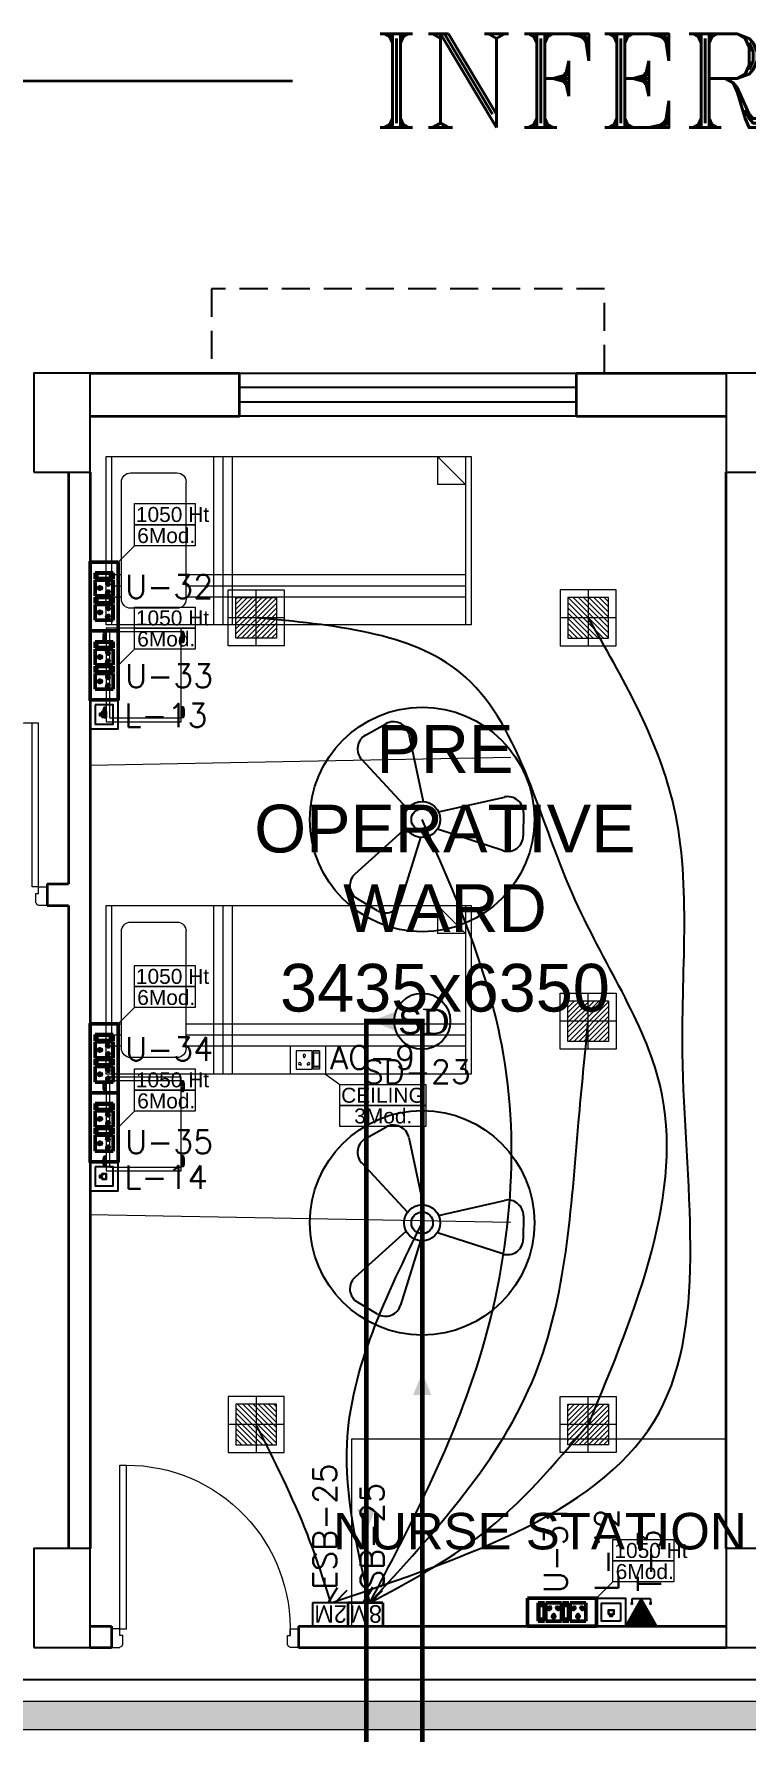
# Model space of a CAD drawing. Header units: millimetres. Extents: x 1327414 to 2124380, y -346496 to -91575.
# Drawn here: x 1473102 to 1476903, y -197319 to -188251 of the extents above; entities that cross this region are included whole.
import ezdxf

# ---------------------------------------------------------------- set-up
doc = ezdxf.new("R2010")
doc.units = ezdxf.units.MM
doc.header["$LTSCALE"] = 600
doc.header["$MEASUREMENT"] = 0
doc.header["$PDMODE"] = 35
for name, pattern in [('1', [0]), ('CONTINU', [0]), ('DASHED2', [0.375, 0.25, -0.125]), ('HIDDEN', [0.375, 0.25, -0.125])]:
    doc.linetypes.add(name, pattern=pattern)
for name, color, linetype in [('24W RAW POWER', 1, 'Continuous'), ('24W UPS POWER LIGHT', 5, 'Continuous'), ('col', 5, 'Continuous'), ('ELE-1200MM CEILINGFAN', 6, 'Continuous'), ('ELE-2M UPS P.SB', 3, 'Continuous'), ('ELE-LIGHTING TEXT', 7, 'Continuous'), ('ELE-TEL POINT', 4, 'Continuous'), ('ELE.LAN POINT', 3, 'Continuous'), ('Lines', 7, 'Continuous'), ('TEXT', 6, 'Continuous'), ('wall', 1, 'Continuous'), ('Window', 4, 'Continuous')]:
    doc.layers.add(name, color=color, linetype=linetype)
doc.layers.add('CFT_LOOPING', color=7, linetype='1', lineweight=0, true_color=0xd6d600)
doc.layers.add('ELE-6A AC SOCKET', color=7, linetype='Continuous', lineweight=0, true_color=0x00ceb6)
for name, color, linetype, lineweight in [('D.F', 251, 'Continuous', 5), ('DOOR', 144, 'Continuous', 13), ('ELE-24W EMERGENCY  LED LIGHT', 5, 'Continuous', 18), ('ELE-24W LED LIGHT', 1, 'Continuous', 18), ('ELE-8M RAW P.SB', 40, 'Continuous', 35), ('ELE. 2N0S OF 6-16 UPS SOCKETS', 191, 'Continuous', 15), ('FA-BELOW SMOKE DERECTOR', 1, 'Continuous', 25), ('FA-FIRE TEXT', 7, 'Continuous', 0), ('FA-SMOKE DETECTOR', 191, 'Continuous', 15), ('FA-ZONE-1 CABLE', 6, 'Continuous', 15), ('furniture', 30, 'Continuous', 9), ('LV-CABLE TRAY', 4, 'Continuous', 9), ('P-Wall', 8, 'Continuous', 35)]:
    doc.layers.add(name, color=color, linetype=linetype, lineweight=lineweight)
doc.layers.add('ELE-LIGHTING WIRING', color=7, linetype='Continuous', true_color=0x63d7b6)
doc.styles.add('ARIAL', font='')
doc.styles.add('PDF Times New Roman', font='')
doc.styles.add('ROMANS', font='romans.shx')
doc.styles.add('ROMANT', font='romant.shx')
doc.styles.get("Standard").update_dxf_attribs({"font": ''})
doc.styles.get('ARIAL').set_extended_font_data('Arial')
doc.styles.get('PDF Times New Roman').set_extended_font_data('Times New Roman')
doc.styles.get('Standard').set_extended_font_data('Stylus BT')
doc.linetypes.add('ZIGZAG', pattern='A,0.0001,-0.2,[131,ltypeshp.shx,S=0.2,R=0,X=-0.2,Y=0],-0.4,[131,ltypeshp.shx,S=0.2,R=180,X=0.2,Y=0],-0.2', length=0.8001)
doc.dimstyles.get("Standard").update_dxf_attribs({"dimscale": 1.5, "dimtxt": 150, "dimasz": 150, "dimexe": 100, "dimexo": 100, "dimgap": 0.25, "dimtad": 0, "dimdec": 0, "dimzin": 0, "dimdsep": 46, "dimtxsty": 'ARIAL', "dimcen": 0.09, "dimdle": 100, "dimclrd": 7, "dimclre": 7, "dimclrt": 7, "dimadec": 0, "dimazin": 0, "dimtfac": 1, "dimtdec": 0, "dimtofl": 0, "dimtmove": 0, "dimatfit": 3, "dimfxl": 1, "dimtolj": 1, "dimtzin": 0, "dimarcsym": 0})

# ---------------------------------------------------------------- blocks, each defined once
blk = doc.blocks.new('A$C45A5314D')
at = {"layer": 'furniture', "color": 8, "ltscale": 0.75}
for p, q in [((-1962.2, 946.4), (-1950, 946.4)), ((-1962.2, 946.4), (-1962.2, 887.3)), ((-1962.2, 945.5), (-1950, 945.5)), ((-1962.2, 944.4), (-1950, 944.4)), ((-1962.2, 943.2), (-1950, 943.2)), ((-1962.2, 941.5), (-1950, 941.5)), ((-1962.2, 939.2), (-1950, 939.2)), ((-1962.2, 936.2), (-1950, 936.2)), ((-1962.2, 932), (-1950, 932)), ((-1962.2, 927.1), (-1950, 927.1)), ((-1962.2, 920.9), (-1950, 920.9)), ((-1962.2, 912.9), (-1950, 912.9)), ((-1950, 467.5), (-1950, 967.5)), ((-1950, 967.5), (-1550, 967.5)), ((-1930.3, 947.8), (-1930.3, 487.2)), ((-1930.3, 947.8), (-1550, 947.8)), ((-1550, 967.5), (-1550, 467.5)), ((-1537.8, 946.4), (-1550, 946.4)), ((-1537.8, 945.5), (-1550, 945.5)), ((-1537.8, 944.4), (-1550, 944.4)), ((-1537.8, 943.2), (-1550, 943.2)), ((-1537.8, 941.5), (-1550, 941.5)), ((-1537.8, 939.2), (-1550, 939.2)), ((-1537.8, 936.2), (-1550, 936.2)), ((-1537.8, 932), (-1550, 932)), ((-1537.8, 927.1), (-1550, 927.1)), ((-1537.8, 920.9), (-1550, 920.9)), ((-1537.8, 912.9), (-1550, 912.9)), ((-1537.8, 946.4), (-1537.8, 887.3)), ((-1962.2, 906.7), (-1950, 906.7)), ((-1962.2, 901.8), (-1950, 901.8)), ((-1962.2, 897.6), (-1950, 897.6)), ((-1962.2, 894.6), (-1950, 894.6)), ((-1962.2, 892.3), (-1950, 892.3)), ((-1962.2, 890.6), (-1950, 890.6)), ((-1962.2, 889.4), (-1950, 889.4)), ((-1962.2, 888.2), (-1950, 888.2)), ((-1962.2, 887.3), (-1950, 887.3)), ((-1537.8, 906.7), (-1550, 906.7)), ((-1537.8, 901.8), (-1550, 901.8)), ((-1537.8, 897.6), (-1550, 897.6)), ((-1537.8, 894.6), (-1550, 894.6)), ((-1537.8, 892.3), (-1550, 892.3)), ((-1537.8, 890.6), (-1550, 890.6)), ((-1537.8, 889.4), (-1550, 889.4)), ((-1537.8, 888.2), (-1550, 888.2)), ((-1537.8, 887.3), (-1550, 887.3)), ((-1962.2, 545.4), (-1950, 545.4)), ((-1962.2, 545.4), (-1962.2, 486.3)), ((-1962.2, 544.5), (-1950, 544.5)), ((-1537.8, 545.4), (-1550, 545.4)), ((-1537.8, 544.5), (-1550, 544.5)), ((-1537.8, 545.4), (-1537.8, 486.3)), ((-1962.2, 543.4), (-1950, 543.4)), ((-1962.2, 542.2), (-1950, 542.2)), ((-1962.2, 540.4), (-1950, 540.4)), ((-1962.2, 538.1), (-1950, 538.1)), ((-1962.2, 535.2), (-1950, 535.2)), ((-1962.2, 531), (-1950, 531)), ((-1962.2, 526.1), (-1950, 526.1)), ((-1962.2, 519.9), (-1950, 519.9)), ((-1962.2, 511.9), (-1950, 511.9)), ((-1962.2, 505.7), (-1950, 505.7)), ((-1962.2, 500.7), (-1950, 500.7)), ((-1962.2, 496.6), (-1950, 496.6)), ((-1962.2, 493.6), (-1950, 493.6)), ((-1962.2, 491.3), (-1950, 491.3)), ((-1962.2, 489.6), (-1950, 489.6)), ((-1962.2, 488.4), (-1950, 488.4)), ((-1962.2, 487.2), (-1950, 487.2)), ((-1962.2, 486.3), (-1950, 486.3)), ((-1962.2, 486.3), (-1950, 486.3)), ((-1550, 467.5), (-1950, 467.5)), ((-1550, 487.2), (-1930.3, 487.2)), ((-1537.8, 543.4), (-1550, 543.4)), ((-1537.8, 542.2), (-1550, 542.2)), ((-1537.8, 540.4), (-1550, 540.4)), ((-1537.8, 538.1), (-1550, 538.1)), ((-1537.8, 535.2), (-1550, 535.2)), ((-1537.8, 531), (-1550, 531)), ((-1537.8, 526.1), (-1550, 526.1)), ((-1537.8, 519.9), (-1550, 519.9)), ((-1537.8, 511.9), (-1550, 511.9)), ((-1537.8, 505.7), (-1550, 505.7)), ((-1537.8, 500.7), (-1550, 500.7)), ((-1537.8, 496.6), (-1550, 496.6)), ((-1537.8, 493.6), (-1550, 493.6)), ((-1537.8, 491.3), (-1550, 491.3)), ((-1537.8, 489.6), (-1550, 489.6)), ((-1537.8, 488.4), (-1550, 488.4)), ((-1537.8, 487.2), (-1550, 487.2)), ((-1537.8, 486.3), (-1550, 486.3))]:
    blk.add_line(p, q, dxfattribs=at)
at = {"layer": 'furniture', "color": 8}
for p, q in [((0, 450), (-1950, 450)), ((-1950, 450), (-1950, -450)), ((-1920.5, 450), (-1920.5, -450)), ((-1376.5, -450), (-1376.5, 450)), ((-1326.5, -450), (-1326.5, 450)), ((-1276.5, -450), (-1276.5, 450)), ((-29.5, -450), (-29.5, 450)), ((0, -450), (0, 450)), ((-1920.5, 300), (-1869, 300)), ((-1869, 312.7), (-1869, -312.7)), ((-1572.3, 361.9), (-1819.8, 361.9)), ((-1523.1, 312.7), (-1523.1, -312.7)), ((-1523.1, 300), (-29.5, 300)), ((-1920.5, 240.9), (-1869, 240.9)), ((-1920.5, 181.9), (-1869, 181.9)), ((-1523.1, 240.9), (-29.5, 240.9)), ((-1523.1, 181.9), (-29.5, 181.9)), ((-1819.8, -361.9), (-1572.3, -361.9)), ((-179.5, -450), (-29.5, -300)), ((-179.5, -450), (-179.5, -300)), ((-29.5, -300), (-179.5, -300)), ((-1950, -450), (0, -450))]:
    blk.add_line(p, q, dxfattribs=at)
at = {"layer": 'furniture', "color": 8, "ltscale": 0.75}
for centre, start, end in [((-1876, 916.9), 161.07537, 198.92466), ((-1624, 916.9), 341.07537, 18.92466), ((-1876, 515.9), 161.07537, 198.92466), ((-1624, 515.9), 341.07537, 18.92466)]:
    blk.add_arc(centre, 91.1, start, end, dxfattribs=at)
at = {"layer": 'furniture', "color": 8}
for centre, start, end in [((-1819.8, 312.7), 90.00001, 180.00001), ((-1572.3, 312.7), 0.00001, 90.00001), ((-1819.8, -312.7), 180.00001, 270.00001), ((-1572.3, -312.7), 270.00001, 0.00001)]:
    blk.add_arc(centre, 49.2, start, end, dxfattribs=at)
blk = doc.blocks.new('A$C19B8274B')
at = {"layer": 'DOOR'}
blk.add_line((-45, 925), (-80, 925), dxfattribs=at)
at = {"layer": 'DOOR', "color": 8}
for p, q in [((-80, 50), (-80, 925)), ((-45, 50), (-45, 925)), ((-45, 50), (-80, 50)), ((-955, -50), (-955, -47.5)), ((-940, -35), (-942.5, -35)), ((-60, -35), (-57.5, -35)), ((-45, -50), (-45, -47.5))]:
    blk.add_line(p, q, dxfattribs=at)
for points in [[(-940, 15), (-955, 15), (-955, 50), (-1000, 50), (-1000, -50), (-955, -50)], [(-940, -35), (-940, 15)], [(-60, 15), (-45, 15), (-45, 50), (0, 50), (0, -50), (-45, -50)], [(-60, -35), (-60, 15)]]:
    blk.add_lwpolyline(points, dxfattribs=at)
for centre, radius, start, end in [((-80, 50), 875, 90, 182.29244), ((-955, -35), 12.5, 270, 0), ((-45, -35), 12.5, 180, 270)]:
    blk.add_arc(centre, radius, start, end, dxfattribs=at)
blk = doc.blocks.new('W1800')
at = {"layer": 'wall', "color": 7}
for p, q in [((0, -57.5), (0, 172.5)), ((1800, 172.5), (1800, -57.5))]:
    blk.add_line(p, q, dxfattribs=at)
at = {"layer": 'Window'}
for p, q in [((0, 172.5), (1800, 172.5)), ((0, 97.5), (1800, 97.5)), ((1800, 17.5), (0, 17.5)), ((1800, -57.5), (0, -57.5))]:
    blk.add_line(p, q, dxfattribs=at)
blk = doc.blocks.new('*D135')
at = {"layer": 'D.F', "color": 5, "lineweight": -2, "transparency": 16777216}
for p, q in [((3700, 16120), (3700, 17681.6)), ((36975, 16120), (36975, 17681.6)), ((4200, 17581.6), (16182.3, 17581.6)), ((36475, 17581.6), (24492.7, 17581.6))]:
    blk.add_line(p, q, dxfattribs=at)
at = {"layer": 'D.F', "color": 5, "transparency": 16777216}
for points in [[(4200, 17664.9), (4200, 17498.2), (3700, 17581.6)], [(36475, 17664.9), (36475, 17498.2), (36975, 17581.6)]]:
    blk.add_solid(points, dxfattribs=at)
at = {"layer": 'Defpoints', "color": 0, "transparency": 16777216}
for p in [(3700, 17581.6), (3700, 16020), (36975, 16020)]:
    blk.add_point(p, dxfattribs=at)
at = {"layer": 'D.F', "color": 7, "transparency": 16777216, "insert": (20337.5, 17581.6), "char_height": 750, "attachment_point": 5, "style": 'ROMANT'}
blk.add_mtext('\\A1;{\\H0.6667x;INFERTILITY CENTER}', dxfattribs=at)
blk = doc.blocks.new('24w led light')
at = {"layer": 'ELE-24W LED LIGHT', "color": 1, "lineweight": 0}
for p, q in [((159, 159), (-160, 159)), ((-160, 159), (-160, -160)), ((114.5, 114.5), (-115.5, 114.5)), ((-115.5, 114.5), (-115.5, -115.5)), ((110.2, -115.5), (-115.5, 110.2)), ((114.5, -91.7), (-91.7, 114.5)), ((114.5, -63.5), (-63.5, 114.5)), ((114.5, -35.3), (-35.3, 114.5)), ((114.5, -7.1), (-7.1, 114.5)), ((-0.5, -160), (-0.5, 159)), ((114.5, 21.1), (21.1, 114.5)), ((114.5, 49.3), (49.3, 114.5)), ((114.5, 77.5), (77.5, 114.5)), ((114.5, 105.7), (105.7, 114.5)), ((114.5, -115.5), (114.5, 114.5)), ((159, -160), (159, 159)), ((82, -115.5), (-115.5, 82)), ((53.8, -115.5), (-115.5, 53.8)), ((25.6, -115.5), (-115.5, 25.6)), ((-160, -0.5), (159, -0.5)), ((-2.6, -115.5), (-115.5, -2.6)), ((-30.8, -115.5), (-115.5, -30.8)), ((-59, -115.5), (-115.5, -59)), ((-87.2, -115.5), (-115.5, -87.2)), ((-160, -160), (159, -160)), ((-115.4, -115.5), (-115.5, -115.4)), ((-115.5, -115.5), (114.5, -115.5))]:
    blk.add_line(p, q, dxfattribs=at)
blk = doc.blocks.new('24w led emeregency')
at = {"layer": 'ELE-24W EMERGENCY  LED LIGHT'}
h = blk.add_hatch(dxfattribs=at)
h.set_pattern_fill('ANSI31', scale=166.67, style=0)
h.paths.add_polyline_path([(-115.4, -115.4), (-115.4, 115.4), (115.4, 115.4), (115.4, -115.4)])
at = {"layer": 'ELE-24W EMERGENCY  LED LIGHT', "color": 5}
for p, q in [((0, 160), (0, -160)), ((-160, 0), (160, 0))]:
    blk.add_line(p, q, dxfattribs=at)
for points in [[(-160, -160), (-160, 160), (160, 160), (160, -160)], [(-115.4, -115.4), (-115.4, 115.4), (115.4, 115.4), (115.4, -115.4)]]:
    blk.add_lwpolyline(points, close=True, dxfattribs=at)
blk = doc.blocks.new('A$C07FB25EA')
at = {"layer": 'ELE-1200MM CEILINGFAN', "color": 3}
for p, q in [((6.53, 13.37), (9.47, 11.64)), ((0.26, 2.64), (3.17, 12.07)), ((9.84, 7.94), (2.36, 1.21)), ((-11.8, 4.55), (-2.22, 1.44)), ((-14.84, -1.03), (-14.81, 2.38)), ((-2.41, -1.1), (-12.04, -3.29)), ((2.16, -1.54), (8.87, -8.78)), ((1.96, -12.49), (-0.13, -2.65)), ((8.31, -12.34), (5.35, -14.02))]:
    blk.add_line(p, q, dxfattribs=at)
at = {"layer": 'ELE-1200MM CEILINGFAN', "color": 5, "ltscale": 10}
blk.add_circle((0, 0), 16.45, dxfattribs=at)
at = {"layer": 'ELE-1200MM CEILINGFAN', "color": 3}
for radius in [2.65, 1.58]:
    blk.add_circle((0, 0), radius, dxfattribs=at)
for centre, start, end in [((5.36, 11.38), 59.5281, 162.5229), ((8.3, 9.66), 311.9493, 59.5281), ((-12.51, 2.36), 71.9493, 179.5281), ((-12.54, -1.05), 179.5281, 282.5229), ((7.18, -10.34), 299.5281, 42.5229), ((4.21, -12.02), 191.9493, 299.5281)]:
    blk.add_arc(centre, 2.3, start, end, dxfattribs=at)
blk = doc.blocks.new('2M UPS SB')
at = {"layer": 'ELE-2M UPS P.SB', "color": 3}
for p, q in [((-134, 160), (-69, 265)), ((-88, 160), (-3, 245)), ((-240, 160), (-240, 0)), ((0, 160), (-240, 160)), ((0, 160), (0, 0))]:
    blk.add_line(p, q, dxfattribs=at)
blk.add_text('2M', height=120, rotation=180, dxfattribs=at).set_placement((-6, 143))
blk = doc.blocks.new('TEWEE')
at = {"layer": 'ELE-8M RAW P.SB'}
for p, q in [((-187.5, 0), (-187.5, 125)), ((0, 0), (0, 125)), ((-187.5, 0), (0, 0)), ((-118.6, 0), (-184.9, -66.3)), ((-83, 0), (-133.4, -82.2))]:
    blk.add_line(p, q, dxfattribs=at)
blk.add_text('8M', height=93.75, dxfattribs=at).set_placement((-182.8, 13.3))
blk = doc.blocks.new('SMOKE DETECTOR')
at = {"layer": 'FA-BELOW SMOKE DERECTOR', "color": 7}
blk.add_circle((931029, -118294), 166, dxfattribs=at)
at = {"layer": 'FA-BELOW SMOKE DERECTOR', "insert": (930887, -118373), "char_height": 150, "attachment_point": 7, "style": 'PDF Times New Roman'}
blk.add_mtext('{\\fArial|b0|i0|c0|p34;S}D', dxfattribs=at)
blk = doc.blocks.new('Voice')
at = {"layer": 'ELE.LAN POINT', "color": 3}
for points in [[(0, -31.8), (127.9, -31.8), (127.9, 92), (0, 92)], [(21.9, -10), (106, -10), (106, 70.1), (21.9, 70.1)], [(77.3, 21.4), (69.7, 21.4), (69.7, 11.7), (58.1, 11.7), (58.1, 21.4), (50.6, 21.4), (50.6, 38.7), (77.3, 38.7)], [(75.9, 22.8), (68.4, 22.8), (68.4, 13), (59.5, 13), (59.5, 22.8), (52, 22.8), (52, 37.4), (75.9, 37.4)]]:
    blk.add_lwpolyline(points, close=True, dxfattribs=at)
blk = doc.blocks.new('54Y')
at = {"layer": 'ELE. 2N0S OF 6-16 UPS SOCKETS', "color": 140, "lineweight": 50}
for p, q in [((26.5, 311.5), (26.5, 277.7)), ((26.5, 277.7), (26.5, 311.5)), ((26.5, 311.5), (123.5, 311.5)), ((26.5, 311.5), (123.5, 311.5)), ((123.5, 277.7), (26.5, 277.7)), ((123.5, 272.1), (26.5, 272.1)), ((26.5, 272.1), (26.5, 187.1)), ((37, 280.5), (37, 308.7)), ((37, 308.7), (113, 308.7)), ((113, 280.5), (37, 280.5)), ((109.6, 308.7), (109.6, 280.5)), ((113, 308.7), (113, 280.5)), ((123.5, 311.5), (123.5, 277.7)), ((123.5, 187.1), (123.5, 272.1)), ((26.5, 187.1), (123.5, 187.1)), ((26.5, 181.4), (26.5, 147.6)), ((26.5, 147.6), (26.5, 181.4)), ((26.5, 181.4), (123.5, 181.4)), ((26.5, 181.4), (123.5, 181.4)), ((123.5, 181.4), (123.5, 147.6)), ((123.5, 147.6), (26.5, 147.6)), ((26.5, 142), (26.5, 57)), ((123.5, 142), (26.5, 142)), ((37, 150.4), (37, 178.6)), ((37, 178.6), (113, 178.6)), ((113, 150.4), (37, 150.4)), ((109.6, 178.6), (109.6, 150.4)), ((113, 178.6), (113, 150.4)), ((123.5, 57), (123.5, 142)), ((26.5, 57), (123.5, 57))]:
    blk.add_line(p, q, dxfattribs=at)
blk.add_lwpolyline([(150, 368.5), (150, 0), (0, 0), (0, 368.5)], close=True, dxfattribs=at)
for centre, radius, start, end in [((51, 229.6), 6.62, 37.15837, 322.84163), ((57.7, 229.6), 4.22, 251.40312, 108.59688), ((93.9, 253.8), 5.7, 357.48997, 264.73109), ((93.9, 205.3), 5.7, 95.26891, 2.51003), ((97.9, 249.3), 4.6, 194.90486, 67.31619), ((97.9, 209.8), 4.6, 292.68381, 165.09514), ((51, 99.5), 6.62, 37.15837, 322.84163), ((57.7, 99.5), 4.22, 251.40312, 108.59688), ((93.9, 123.7), 5.7, 357.48997, 264.73109), ((97.9, 119.2), 4.6, 194.90486, 67.31619), ((93.9, 75.2), 5.7, 95.26891, 2.51003), ((97.9, 79.7), 4.6, 292.68381, 165.09514)]:
    blk.add_arc(centre, radius, start, end, dxfattribs=at)
blk = doc.blocks.new('tel')
at = {"layer": 'ELE-TEL POINT', "ltscale": 30}
h = blk.add_hatch(dxfattribs=at)
h.set_pattern_fill('ANSI31', color=4, scale=19.025387, style=0)
h.set_pattern_definition([(45, (-98.626, 0.184), (-42.7132, 42.7132), [])])
h.paths.add_polyline_path([(-99, 0), (840, 1654), (1778, -3)])
at = {"layer": 'ELE-TEL POINT', "color": 4, "ltscale": 30}
for p, q in [((-99, 0), (840, 1654)), ((840, 1654), (1778, -3)), ((1778, -3), (-99, 0))]:
    blk.add_line(p, q, dxfattribs=at)
at = {"layer": 'ELE-TEL POINT', "color": 4, "ltscale": 12}
for p, q in [((276, 1648), (275, 1398)), ((1404, 1646), (1403, 1396))]:
    blk.add_line(p, q, dxfattribs=at)
at = {"layer": 'ELE-TEL POINT', "color": 4, "linetype": 'Continuous', "ltscale": 12}
blk.add_line((276, 1648), (1404, 1646), dxfattribs=at)
at = {"layer": 'ELE-TEL POINT', "color": 4, "ltscale": 30, "const_width": 95.1}
for points in [[(227, 1363, 1), (323, 1363, 1)], [(1355, 1361, 1), (1451, 1361, 1)]]:
    blk.add_lwpolyline(points, format="xyb", close=True, dxfattribs=at)
blk = doc.blocks.new('*D55')
at = {"layer": 'Defpoints', "color": 0, "transparency": 16777216}
for p in [(1492475.6, -197042.2), (1462985.8, -197161.1), (1492475.6, -197161.1)]:
    blk.add_point(p, dxfattribs=at)
at = {"layer": 'LV-CABLE TRAY', "color": 7, "lineweight": -2, "transparency": 16777216}
for p, q in [((1462985.8, -197011.1), (1462985.8, -196892.2)), ((1492475.6, -197011.1), (1492475.6, -196892.2)), ((1463210.8, -197042.2), (1477305.4, -197042.2)), ((1492250.6, -197042.2), (1478156, -197042.2))]:
    blk.add_line(p, q, dxfattribs=at)
at = {"layer": 'LV-CABLE TRAY', "color": 7, "transparency": 16777216}
for points in [[(1463210.8, -197004.7), (1463210.8, -197079.7), (1462985.8, -197042.2)], [(1492250.6, -197079.7), (1492250.6, -197004.7), (1492475.6, -197042.2)]]:
    blk.add_solid(points, dxfattribs=at)
at = {"layer": 'LV-CABLE TRAY', "color": 7, "transparency": 16777216, "insert": (1477730.7, -197042.2), "char_height": 225, "attachment_point": 5, "style": 'ARIAL'}
blk.add_mtext('\\A1;29490', dxfattribs=at)
blk = doc.blocks.new('EQ2WE')
at = {"layer": 'ELE-6A AC SOCKET', "lineweight": 0}
for p, q in [((-99, 170), (-215, 170)), ((-215, 170), (-215, 36)), ((-99, 36), (-99, 170)), ((-91, 36), (-91, 170)), ((-91, 170), (-45, 170)), ((-45, 170), (-91, 170)), ((-87, 51), (-87, 155)), ((-87, 155), (-48, 155)), ((-48, 155), (-48, 51)), ((-45, 170), (-45, 36)), ((-45, 170), (-45, 36)), ((-215, 36), (-99, 36)), ((-45, 36), (-91, 36)), ((-48, 55), (-87, 55)), ((-48, 51), (-87, 51))]:
    blk.add_line(p, q, dxfattribs=at)
blk.add_lwpolyline([(0, 0), (-257, 0), (-257, 206), (0, 206)], close=True, dxfattribs=at)
for centre, radius, start, end in [((-157, 136), 9.08, 307.1584, 232.8416), ((-157, 127), 5.79, 161.4031, 18.5969), ((-190, 77), 7.83, 5.2689, 272.51), ((-184, 72), 6.31, 202.6838, 75.0951), ((-130, 72), 6.31, 104.9049, 337.3162), ((-124, 77), 7.83, 267.49, 174.7311)]:
    blk.add_arc(centre, radius, start, end, dxfattribs=at)
blk = doc.blocks.new('rwgha')
at = {"layer": 'col'}
for points in [[(14800, 15490), (15100, 15490), (15100, 16020), (14800, 16020)], [(18500, 15490), (18800, 15490), (18800, 16020), (18500, 16020)], [(14800, 9210), (15100, 9210), (15100, 9740), (14800, 9740)], [(18500, 9210), (18800, 9210), (18800, 9740), (18500, 9740)]]:
    blk.add_lwpolyline(points, close=True, dxfattribs=at)
at = {"layer": 'furniture', "color": 8, "linetype": 'ZIGZAG', "ltscale": 0.5}
for p, q in [((15100, 13924.6), (17350, 13966.7)), ((15100, 11524.6), (17350, 11482.5))]:
    blk.add_line(p, q, dxfattribs=at)
at = {"layer": 'furniture', "color": 8, "linetype": 'Continuous'}
for p, q in [((16500, 9325), (16500, 10325)), ((16500, 10325), (18500, 10325))]:
    blk.add_line(p, q, dxfattribs=at)
at = {"layer": 'Lines', "linetype": 'HIDDEN'}
blk.add_lwpolyline([(17849.7, 16020), (17849.7, 16470), (15749.7, 16470), (15749.7, 16020)], dxfattribs=at)
at = {"layer": 'P-Wall', "color": 8}
for p, q in [((15100, 16020), (15899.7, 16020)), ((15899.7, 15790), (15899.7, 16020)), ((17699.7, 16020), (18500, 16020)), ((17699.7, 15790), (17699.7, 16020)), ((15100, 15790), (15899.7, 15790)), ((17699.7, 15790), (18500, 15790)), ((14985, 15490), (14985, 13290)), ((15100, 15490), (15100, 9740)), ((18500, 9740), (18500, 15490)), ((14985, 13175), (14985, 9740))]:
    blk.add_line(p, q, dxfattribs=at)
at = {"layer": 'P-Wall', "color": 8, "linetype": 'Continuous'}
for p, q in [((14870, 13290), (14870, 13175)), ((14870, 13290), (14985, 13290)), ((14870, 13175), (14985, 13175)), ((15100, 9325), (15215, 9325)), ((15215, 9325), (15215, 9210)), ((16215, 9325), (18500, 9325)), ((16215, 9325), (16215, 9210)), ((15100, 9210), (15215, 9210)), ((16215, 9210), (18500, 9210))]:
    blk.add_line(p, q, dxfattribs=at)
at = {"layer": 'DOOR', "color": 7, "rotation": 180}
blk.add_blockref('W1800', (17699.7, 15962.5), dxfattribs=at)
at = {"layer": 'DOOR', "linetype": 'Continuous'}
blk.add_blockref('A$C19B8274B', (14870, 13225), dxfattribs=at)
at = {"layer": 'DOOR', "linetype": 'Continuous', "xscale": -1}
blk.add_blockref('A$C19B8274B', (15215, 9260), dxfattribs=at)
at = {"layer": 'furniture', "linetype": 'Continuous', "xscale": -1, "rotation": 179.9999868732305}
for p in [(17136.8, 15124.6), (17136.8, 12724.6)]:
    blk.add_blockref('A$C45A5314D', p, dxfattribs=at)
at = {"layer": 'TEXT', "color": 8, "attachment_point": 5, "style": 'ARIAL'}
for s, insert, char_height, width in [('PRE \\POPERATIVE WARD\\P3435x6350', (16997.1, 13371.6), 255, 2454.158), ('NURSE STATION', (17504.8, 9830.9), 195.075, 2119.744)]:
    blk.add_mtext(s, dxfattribs=dict(at, insert=insert, char_height=char_height, width=width))
at = {"layer": 'D.F'}
dim = blk.add_aligned_dim(p1=(36975, 16020), p2=(3700, 16020), distance=-1561.6, text='{\\H0.6667x;INFERTILITY CENTER}', dimstyle='Standard', override={"dimscale": 1, "dimtxt": 750, "dimasz": 500, "dimtxsty": 'ROMANT', "dimclrd": 5, "dimclre": 5, "dimclrt": 7}, dxfattribs=at)
dim.commit()
dim.dimension.update_dxf_attribs({"geometry": '*D135', "text_midpoint": (20337.5, 17581.6)})

msp = doc.modelspace()

# ---------------------------------------------------------------- hatches: boundary and pattern name
at = {"layer": 'LV-CABLE TRAY', "linetype": 'ByBlock'}
h = msp.add_hatch(dxfattribs=at)
h.set_pattern_fill('ZIGZAG', color=4, scale=400.785606)
h.set_pattern_definition([(0, (1366861.453, -259784.595), (50.0982, 50.0982), [50.0982, -50.0982]), (90, (1366911.55, -259784.595), (-50.0982, 50.0982), [50.0982, -50.0982])])
h.paths.add_polyline_path([(1492475.6, -202968.4), (1492475.6, -197161.1), (1462985.8, -197161.1), (1462985.8, -197311.1), (1492325.6, -197311.1), (1492325.6, -203118.8), (1494503.2, -203118.8), (1494503.2, -202968.4)])

# ---------------------------------------------------------------- linework, layer by layer
at = {"layer": 'CFT_LOOPING', "color": 7, "linetype": 'DASHED2', "ltscale": 5}
for p, q in [((1473639.7, -190985.6), (1473552.1, -191072.8)), ((1473639.7, -191538.3), (1473552.1, -191625.5)), ((1473639.7, -193453.4), (1473552.1, -193540.6)), ((1474661.2, -193808.3), (1474736.9, -193863.5)), ((1473639.7, -194006.2), (1473552.1, -194093.3)), ((1476197.4, -196520.7), (1476109.8, -196607.8))]:
    msp.add_line(p, q, dxfattribs=at)
for points in [[(1473639.7, -190760.6), (1473964.5, -190760.6), (1473964.5, -190873.1), (1473639.7, -190873.1)], [(1473639.7, -190873.1), (1473964.5, -190873.1), (1473964.5, -190985.6), (1473639.7, -190985.6)], [(1473639.7, -191313.3), (1473964.5, -191313.3), (1473964.5, -191425.8), (1473639.7, -191425.8)], [(1473639.7, -191425.8), (1473964.5, -191425.8), (1473964.5, -191538.3), (1473639.7, -191538.3)], [(1473639.7, -193228.4), (1473964.5, -193228.4), (1473964.5, -193340.9), (1473639.7, -193340.9)], [(1473639.7, -193340.9), (1473964.5, -193340.9), (1473964.5, -193453.4), (1473639.7, -193453.4)], [(1473639.7, -193781.2), (1473964.5, -193781.2), (1473964.5, -193893.7), (1473639.7, -193893.7)], [(1473639.7, -193893.7), (1473964.5, -193893.7), (1473964.5, -194006.2), (1473639.7, -194006.2)], [(1474736.9, -193863.5), (1475196.2, -193863.5), (1475196.2, -193976), (1474736.9, -193976)], [(1474736.9, -193976), (1475196.2, -193976), (1475196.2, -194088.5), (1474736.9, -194088.5)], [(1476197.4, -196295.7), (1476522.3, -196295.7), (1476522.3, -196408.2), (1476197.4, -196408.2)], [(1476197.4, -196408.2), (1476522.3, -196408.2), (1476522.3, -196520.7), (1476197.4, -196520.7)]]:
    msp.add_lwpolyline(points, close=True, dxfattribs=at)
at = {"layer": 'ELE-LIGHTING WIRING', "linetype": 'ByBlock'}
for points in [[(1476065.1, -195684.9), (1476449.2, -193868.8), (1475982.4, -192849), (1475383, -191665.2), (1474289.6, -191370.3)], [(1474898, -196632.8), (1475469, -195374.2), (1475602.9, -193651.7), (1475177.6, -192448.3)], [(1474898, -196632.8), (1475780.8, -195415.3), (1476013.7, -194067.5), (1476065.1, -193525.8)], [(1474898, -196632.8), (1474776.2, -195781.9), (1475177.6, -194603.3)], [(1474898, -196632.8), (1475492.1, -196270.3), (1476065.1, -195680.8)]]:
    msp.add_spline(points, degree=3, dxfattribs=at)
at = {"layer": 'ELE-LIGHTING WIRING', "color": 254, "linetype": 'ByBlock', "true_color": 0xdebad0}
for points in [[(1474690.2, -196632.8), (1476443.5, -195618), (1476569.7, -193697.6), (1476515, -192345.6), (1476065.1, -191370.8)], [(1474690.2, -196632.8), (1474563.6, -196267.1), (1474290.1, -195680.8)]]:
    msp.add_spline(points, degree=3, dxfattribs=at)
at = {"layer": 'FA-SMOKE DETECTOR', "color": 211}
for points in [[(1475027.6, -193525.8, 97.3, 0, 0), (1474906.3, -193525.8, 0, 0, 0)], [(1475177.6, -195523.8, 97.3, 0, 0), (1475177.6, -195402.5, 0, 0, 0)], [(1474879.1, -196132.7, 97.3, 0, 0), (1474879.1, -196254, 0, 0, 0)]]:
    msp.add_lwpolyline(points, format="xyseb", dxfattribs=at)
at = {"layer": 'FA-ZONE-1 CABLE', "color": 211}
msp.add_lwpolyline([(1483449.6, -191542.8, 25, 25, 0), (1478197.7, -191542.8, 25, 25, 0), (1478197.7, -191808.4, 25, 25, 0), (1479442.6, -191808.4, 25, 25, 0), (1479442.6, -198072.8, 25, 25, 0), (1475177.6, -198072.8, 25, 25, 0), (1475177.6, -193525.8, 25, 25, 0), (1474879.1, -193525.8, 25, 25, 0), (1474879.1, -198072.8, 25, 25, 0), (1472312.1, -198072.8, 25, 25, 0)], format="xyseb", dxfattribs=at)
at = {"layer": 'LV-CABLE TRAY', "color": 4}
msp.add_lwpolyline([(1492475.6, -202968.4), (1492475.6, -197161.1), (1462985.8, -197161.1), (1462985.8, -197311.1), (1492325.6, -197311.1), (1492325.6, -203118.8), (1494503.2, -203118.8), (1494503.2, -202968.4)], close=True, dxfattribs=at)

# ---------------------------------------------------------------- block references
at = {"layer": '24W RAW POWER', "lineweight": 9, "xscale": -0.9404388715045132, "yscale": 0.9404388715045132, "zscale": 0.9404388715045132}
for p in [(1474289.6, -191370.3), (1476064.6, -193525.3), (1476064.6, -195680.3)]:
    msp.add_blockref('24w led light', p, dxfattribs=at)
at = {"layer": '24W UPS POWER LIGHT', "lineweight": 9, "xscale": -0.9375000000222322, "yscale": 0.9375000000222322, "zscale": 0.9375000000222322}
for p in [(1476065.1, -191370.8), (1474290.1, -195680.8)]:
    msp.add_blockref('24w led emeregency', p, dxfattribs=at)
at = {"layer": 'ELE-1200MM CEILINGFAN', "color": 7, "ltscale": 8, "xscale": 36.47592107175105, "yscale": 36.47592107175105, "zscale": 36.47592107175105, "rotation": 180}
for p in [(1475177.6, -192448.3), (1475177.6, -194603.3)]:
    msp.add_blockref('A$C07FB25EA', p, dxfattribs=at)
at = {"layer": 'ELE-2M UPS P.SB', "color": 6, "xscale": 0.7812500000005363, "yscale": 0.7812500000005363, "zscale": 0.7812500000005363, "rotation": 359.9999999999998}
msp.add_blockref('2M UPS SB', (1474779.4, -196757.8), dxfattribs=at)
at = {"layer": 'ELE-6A AC SOCKET', "color": 254, "linetype": 'ByBlock', "true_color": 0xdebad0, "xscale": 0.7286145446852714, "yscale": 0.7286145446852714, "zscale": 0.7286145446852714}
msp.add_blockref('EQ2WE', (1474661.2, -193808.3), dxfattribs=at)
at = {"layer": 'ELE-8M RAW P.SB', "rotation": 180}
msp.add_blockref('TEWEE', (1474779.4, -196632.8), dxfattribs=at)
at = {"layer": 'ELE-TEL POINT', "color": 0, "ltscale": 30, "xscale": -0.08874706337416965, "yscale": 0.0887470633741702, "zscale": 0.0887470633741702, "rotation": 359.8929051788797}
msp.add_blockref('tel', (1476422.5, -196757.8), dxfattribs=at)
at = {"layer": 'ELE. 2N0S OF 6-16 UPS SOCKETS', "color": 254, "linetype": 'ByBlock', "true_color": 0xdebad0}
for p, rotation in [((1473402.1, -191441.2), 359.9999999999999), ((1473402.1, -191809.7), 359.9999999999999), ((1473402.1, -193909.1), 359.9999999999999), ((1473402.1, -194277.6), 359.9999999999999), ((1476109.8, -196757.8), 89.99999999999993)]:
    msp.add_blockref('54Y', p, dxfattribs=dict(at, rotation=rotation))
at = {"layer": 'ELE.LAN POINT', "color": 7, "yscale": 1.211286963933217, "zscale": 1.211286963933217}
for p, xscale, rotation in [((1473440.7, -191809.7), 1.211286963933217, 270.0000000000001), ((1473440.7, -194277.6), 1.211286963933217, 270.0000000000001), ((1476264.7, -196719.3), -1.211286963933217, 359.9999999999999)]:
    msp.add_blockref('Voice', p, dxfattribs=dict(at, xscale=xscale, rotation=rotation))
at = {"layer": 'FA-BELOW SMOKE DERECTOR', "color": 6, "xscale": 0.9035551315104862, "yscale": 0.9035551315104862, "zscale": 0.9035551315104862}
msp.add_blockref('SMOKE DETECTOR', (633941.8, -86640.8), dxfattribs=at)
at = {"layer": 'P-Wall'}
msp.add_blockref('rwgha', (1458302.1, -206082.8), dxfattribs=at)

# ---------------------------------------------------------------- texts
at = {"layer": 'ELE-LIGHTING TEXT', "color": 200, "linetype": 'CONTINU', "char_height": 125, "width": 349.838, "attachment_point": 1, "style": 'ROMANS'}
for s, insert in [('{\\C256;U-32\\P}', (1473589, -191141.7)), ('{\\C256;U-33\\P}', (1473589, -191618.1)), ('{\\C256;U-34\\P}', (1473589, -193612)), ('{\\C256;AC-9\\P}', (1474685.4, -193657.2)), ('{\\C256;U-35\\P}', (1473589, -194108))]:
    msp.add_mtext(s, dxfattribs=dict(at, insert=insert))
at = {"layer": 'ELE-LIGHTING TEXT', "color": 200, "linetype": 'CONTINU', "char_height": 125, "width": 349.838, "attachment_point": 1, "rotation": 90, "style": 'ROMANS'}
for s, insert in [('{\\C256;ESB-25\\P}', (1474595.3, -196564.7)), ('{\\C256;SB-25\\P}', (1474848.2, -196564.7)), ('{\\C256;U-31\\P}', (1475827.6, -196581.8))]:
    msp.add_mtext(s, dxfattribs=dict(at, insert=insert))
at = {"layer": 'FA-FIRE TEXT', "color": 200, "linetype": 'CONTINU', "char_height": 125, "width": 349.838, "attachment_point": 1, "style": 'ROMANS'}
for s, insert in [('{\\C256;L-13\\P}', (1473586.2, -191829.4)), ('{\\C256;SD-23\\P}', (1474864.8, -193733.5)), ('{\\C256;L-14\\P}', (1473586.2, -194297.3))]:
    msp.add_mtext(s, dxfattribs=dict(at, insert=insert))
at = {"layer": 'FA-FIRE TEXT', "color": 200, "linetype": 'CONTINU', "char_height": 125, "width": 349.838, "attachment_point": 1, "rotation": 90, "style": 'ROMANS'}
for s, insert in [('{\\C256;L-12\\P}', (1476101.2, -196574.4)), ('{\\C256;T-3\\P}', (1476329.9, -196574.4))]:
    msp.add_mtext(s, dxfattribs=dict(at, insert=insert))
at = {"layer": 'TEXT', "color": 7, "char_height": 80, "attachment_point": 1}
for s, insert, width in [('\\A1;{\\fArial|b0|i0|c0|p34;1050 Ht\\P}', (1473647.1, -190778.7), 8957.987), ('\\A1;{\\fArial|b0|i0|c0|p34;6Mod.\\P}', (1473654.2, -190891.2), 352.575), ('\\A1;{\\fArial|b0|i0|c0|p34;1050 Ht\\P}', (1473647.1, -191331.4), 8957.987), ('\\A1;{\\fArial|b0|i0|c0|p34;6Mod.\\P}', (1473654.2, -191443.9), 352.575), ('\\A1;{\\fArial|b0|i0|c0|p34;1050 Ht\\P}', (1473647.1, -193246.5), 8957.987), ('\\A1;{\\fArial|b0|i0|c0|p34;6Mod.\\P}', (1473654.2, -193359), 352.575), ('\\A1;{\\fArial|b0|i0|c0|p34;1050 Ht\\P}', (1473647.1, -193799.2), 8957.987), ('\\A1;{\\fArial|b0|i0|c0|p34;6Mod.\\P}', (1473654.2, -193911.7), 352.575), ('\\A1;{\\fArial|b0|i0|c0|p34;CEILING}', (1474744.3, -193881.6), 8957.987), ('\\A1;{\\fArial|b0|i0|c0|p34;3Mod.}', (1474814.3, -193992.2), 352.575), ('\\A1;{\\fArial|b0|i0|c0|p34;1050 Ht\\P}', (1476204.9, -196313.7), 8957.987), ('\\A1;{\\fArial|b0|i0|c0|p34;6Mod.\\P}', (1476211.9, -196426.2), 352.575)]:
    msp.add_mtext(s, dxfattribs=dict(at, insert=insert, width=width))

# ---------------------------------------------------------------- dimensions: what is measured, and where the dimension line sits
at = {"layer": 'LV-CABLE TRAY', "color": 1}
dim = msp.add_linear_dim(base=(1492475.6, -197042.2), p1=(1462985.8, -197161.1), p2=(1492475.6, -197161.1), dimstyle='Standard', dxfattribs=at)
dim.commit()
dim.dimension.update_dxf_attribs({"geometry": '*D55', "text_midpoint": (1477730.7, -197042.2)})

doc.saveas('drawing.dxf')
